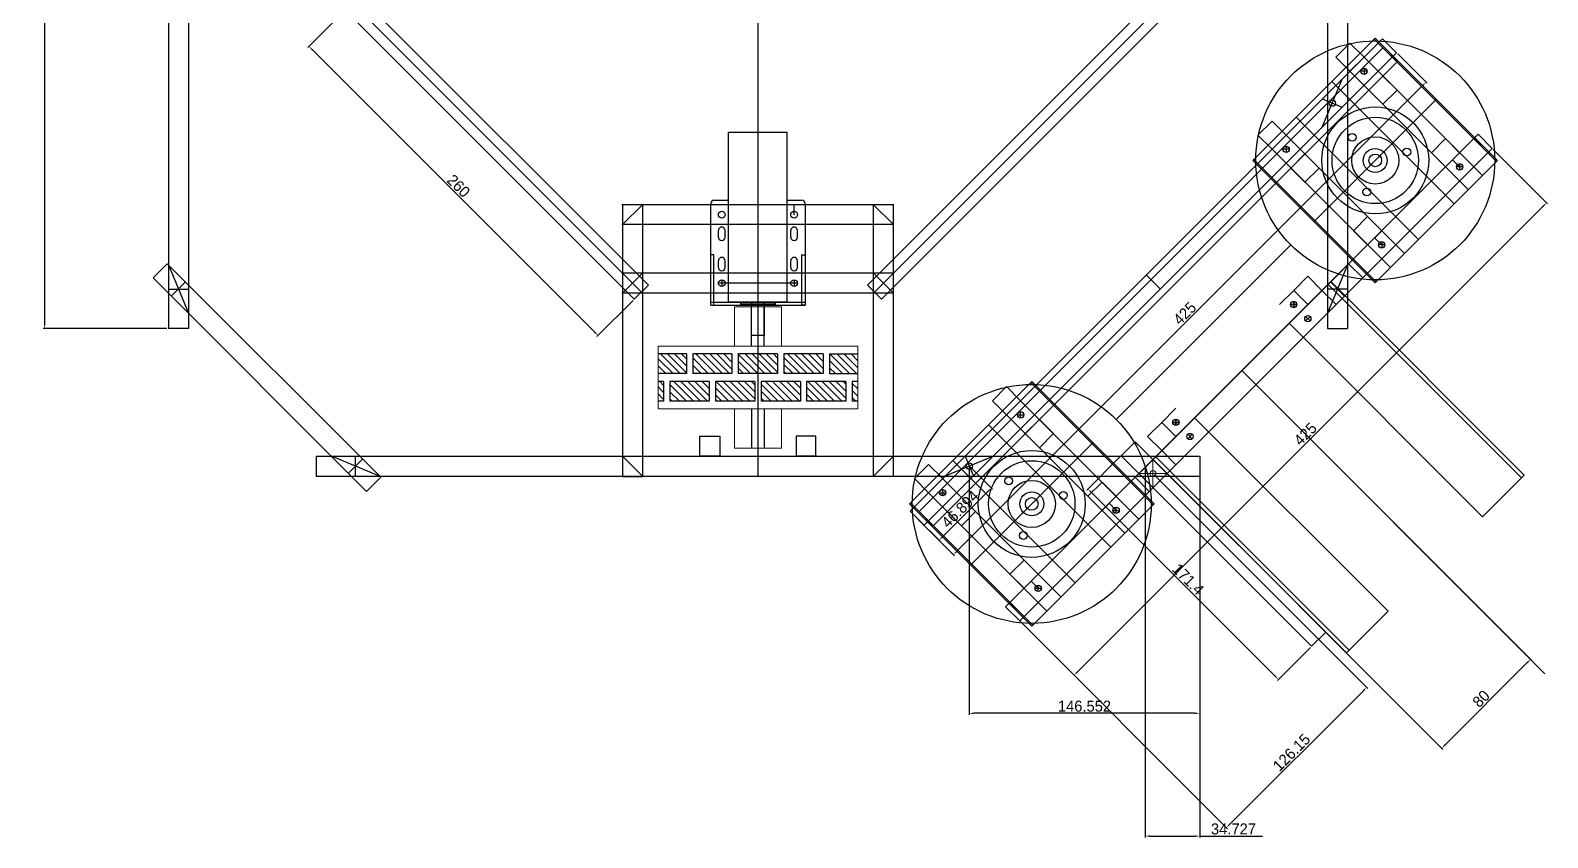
# Model space of a CAD drawing. Header units: millimetres. Extents: x -15418 to 43885, y -27590 to 23052.
# Drawn here: x 19128 to 20093, y -3228 to -2715 of the extents above; entities that cross this region are included whole.
import ezdxf

# ---------------------------------------------------------------- set-up
doc = ezdxf.new("R2010")
doc.units = ezdxf.units.MM
doc.header["$LTSCALE"] = 0.5
doc.layers.get('0').update_dxf_attribs({"lineweight": 5})
doc.layers.get('Defpoints').update_dxf_attribs({"color": 4})
for name, color, linetype in [('Layer1', 1, 'Continuous'), ('Layer2', 2, 'Continuous'), ('Layer3', 9, 'Continuous'), ('Layer4', 6, 'Continuous')]:
    doc.layers.add(name, color=color, linetype=linetype)
doc.layers.add('Layer9', color=3, linetype='Continuous', lineweight=5)
doc.dimstyles.new('ISO-25', dxfattribs={"dimtxt": 7, "dimasz": 3, "dimexe": 1, "dimexo": 1, "dimgap": 1, "dimtad": 1, "dimtoh": 1, "dimdec": 3, "dimdsep": 46, "dimtxsty": 'Standard', "dimcen": 2.5, "dimadec": 0, "dimazin": 0, "dimtfac": 1, "dimtdec": 3, "dimtmove": 0, "dimatfit": 3, "dimfxl": 1, "dimarcsym": 1})

# ---------------------------------------------------------------- blocks, each defined once
blk = doc.blocks.new('*D147')
at = {"layer": 'Defpoints', "color": 0, "transparency": 16777216}
for p in [(19216.05, -2342.16), (19137.32, -2904.16), (19216.05, -2904.16)]:
    blk.add_point(p, dxfattribs=at)
at = {"layer": 'Layer1', "color": 0, "lineweight": -2, "transparency": 16777216}
for p, q in [((19215.05, -2342.16), (19136.32, -2342.16)), ((19137.32, -2345.16), (19137.32, -2901.16)), ((19215.05, -2904.16), (19136.32, -2904.16))]:
    blk.add_line(p, q, dxfattribs=at)
at = {"layer": 'Layer1', "color": 0, "transparency": 16777216}
for points in [[(19136.82, -2345.16), (19137.82, -2345.16), (19137.32, -2342.16)], [(19136.82, -2901.16), (19137.82, -2901.16), (19137.32, -2904.16)]]:
    blk.add_solid(points, dxfattribs=at)
at = {"layer": 'Layer1', "color": 0, "transparency": 16777216, "insert": (19132.82, -2623.16), "char_height": 7, "attachment_point": 5, "rotation": 90}
blk.add_mtext('562', dxfattribs=at)
blk = doc.blocks.new('*D151')
at = {"layer": 'Defpoints', "color": 0, "transparency": 16777216}
for p in [(19328.56, -2701.8), (19305.51, -2724.85), (19512.41, -2885.65)]:
    blk.add_point(p, dxfattribs=at)
at = {"layer": 'Layer1', "color": 0, "lineweight": -2, "transparency": 16777216}
for p, q in [((19327.85, -2702.51), (19304.8, -2725.56)), ((19487.23, -2906.58), (19307.63, -2726.97)), ((19511.7, -2886.35), (19488.65, -2909.41))]:
    blk.add_line(p, q, dxfattribs=at)
at = {"layer": 'Layer1', "color": 0, "transparency": 16777216}
for points in [[(19307.98, -2726.62), (19307.27, -2727.33), (19305.51, -2724.85)], [(19487.59, -2906.23), (19486.88, -2906.93), (19489.35, -2908.7)]]:
    blk.add_solid(points, dxfattribs=at)
at = {"layer": 'Layer1', "color": 0, "transparency": 16777216, "insert": (19400.61, -2813.59), "char_height": 7, "attachment_point": 5, "rotation": 315}
blk.add_mtext('260', dxfattribs=at)
blk = doc.blocks.new('*D156')
at = {"layer": 'Defpoints', "color": 0, "transparency": 16777216}
for p in [(19997.35, -2728.94), (20016, -2747.59), (19696.83, -3029.46)]:
    blk.add_point(p, dxfattribs=at)
at = {"layer": 'Layer1', "color": 0, "lineweight": -2, "transparency": 16777216}
for p, q in [((19998.05, -2729.65), (20016.71, -2748.3)), ((19717.6, -3045.99), (20013.88, -2749.71)), ((19697.53, -3030.17), (19716.19, -3048.82))]:
    blk.add_line(p, q, dxfattribs=at)
at = {"layer": 'Layer1', "color": 0, "transparency": 16777216}
for points in [[(20013.53, -2749.36), (20014.23, -2750.07), (20016, -2747.59)], [(19717.25, -3045.64), (19717.96, -3046.34), (19715.48, -3048.11)]]:
    blk.add_solid(points, dxfattribs=at)
at = {"layer": 'Layer1', "color": 0, "transparency": 16777216, "insert": (19862.56, -2894.67), "char_height": 7, "attachment_point": 5, "rotation": 45}
blk.add_mtext('425', dxfattribs=at)
blk = doc.blocks.new('*D157')
at = {"layer": 'Defpoints', "color": 0, "transparency": 16777216}
for p in [(20058.12, -2789.71), (20092.7, -2824.29), (19757.6, -3090.23)]:
    blk.add_point(p, dxfattribs=at)
at = {"layer": 'Layer1', "color": 0, "lineweight": -2, "transparency": 16777216}
for p, q in [((20058.83, -2790.42), (20093.4, -2824.99)), ((19794.3, -3122.69), (20090.58, -2826.41)), ((19758.31, -3090.94), (19792.88, -3125.51))]:
    blk.add_line(p, q, dxfattribs=at)
at = {"layer": 'Layer1', "color": 0, "transparency": 16777216}
for points in [[(20090.22, -2826.05), (20090.93, -2826.76), (20092.7, -2824.29)], [(19793.94, -3122.33), (19794.65, -3123.04), (19792.18, -3124.81)]]:
    blk.add_solid(points, dxfattribs=at)
at = {"layer": 'Layer1', "color": 0, "transparency": 16777216, "insert": (19939.25, -2971.37), "char_height": 7, "attachment_point": 5, "rotation": 45}
blk.add_mtext('425', dxfattribs=at)
blk = doc.blocks.new('*D158')
at = {"layer": 'Defpoints', "color": 0, "transparency": 16777216}
for p in [(19725.5, -2991.81), (19739.46, -3005.77), (19692.34, -3024.97)]:
    blk.add_point(p, dxfattribs=at)
at = {"layer": 'Layer1', "color": 0, "lineweight": -2, "transparency": 16777216}
for p, q in [((19726.2, -2992.52), (19740.16, -3006.48)), ((19708.42, -3036.81), (19737.34, -3007.89)), ((19693.04, -3025.68), (19707.01, -3039.64))]:
    blk.add_line(p, q, dxfattribs=at)
at = {"layer": 'Layer1', "color": 0, "transparency": 16777216}
for points in [[(19736.98, -3007.54), (19737.69, -3008.25), (19739.46, -3005.77)], [(19708.07, -3036.45), (19708.77, -3037.16), (19706.3, -3038.93)]]:
    blk.add_solid(points, dxfattribs=at)
at = {"layer": 'Layer1', "color": 0, "transparency": 16777216, "insert": (19719.7, -3019.17), "char_height": 7, "attachment_point": 5, "rotation": 45}
blk.add_mtext('46.894', dxfattribs=at)
blk = doc.blocks.new('*D159')
at = {"layer": 'Defpoints', "color": 0, "transparency": 16777216}
for p in [(19725.5, -2991.81), (19872.05, -2991.81), (19725.5, -3149.03)]:
    blk.add_point(p, dxfattribs=at)
at = {"layer": 'Layer1', "color": 0, "lineweight": -2, "transparency": 16777216}
for p, q in [((19725.5, -2992.81), (19725.5, -3150.03)), ((19872.05, -2992.81), (19872.05, -3150.03)), ((19869.05, -3149.03), (19728.5, -3149.03))]:
    blk.add_line(p, q, dxfattribs=at)
at = {"layer": 'Layer1', "color": 0, "transparency": 16777216}
for points in [[(19728.5, -3148.53), (19728.5, -3149.53), (19725.5, -3149.03)], [(19869.05, -3148.53), (19869.05, -3149.53), (19872.05, -3149.03)]]:
    blk.add_solid(points, dxfattribs=at)
at = {"layer": 'Layer1', "color": 0, "transparency": 16777216, "insert": (19798.77, -3144.53), "char_height": 7, "attachment_point": 5}
blk.add_mtext('146.552', dxfattribs=at)
blk = doc.blocks.new('*D161')
at = {"layer": 'Defpoints', "color": 0, "transparency": 16777216}
for p in [(19822.02, -2985.23), (19943.22, -3106.43), (19922.16, -3127.49)]:
    blk.add_point(p, dxfattribs=at)
at = {"layer": 'Layer1', "color": 0, "lineweight": -2, "transparency": 16777216}
for p, q in [((19821.31, -2985.94), (19800.25, -3007)), ((19803.08, -3008.41), (19920.03, -3125.37)), ((19942.51, -3107.13), (19921.45, -3128.2))]:
    blk.add_line(p, q, dxfattribs=at)
at = {"layer": 'Layer1', "color": 0, "transparency": 16777216}
for points in [[(19803.43, -3008.06), (19802.73, -3008.77), (19800.96, -3006.29)], [(19920.39, -3125.02), (19919.68, -3125.72), (19922.16, -3127.49)]]:
    blk.add_solid(points, dxfattribs=at)
at = {"layer": 'Layer1', "color": 0, "transparency": 16777216, "insert": (19864.74, -3063.71), "char_height": 7, "attachment_point": 5, "rotation": 315}
blk.add_mtext('171.4', dxfattribs=at)
blk = doc.blocks.new('*D162')
at = {"layer": 'Defpoints', "color": 0, "transparency": 16777216}
for p in [(19837.32, -2992.44), (19872.05, -2992.44), (19872.05, -3227.13)]:
    blk.add_point(p, dxfattribs=at)
at = {"layer": 'Layer1', "color": 0, "lineweight": -2, "transparency": 16777216}
for p, q in [((19837.32, -2993.44), (19837.32, -3228.13)), ((19872.05, -2993.44), (19872.05, -3228.13)), ((19840.32, -3227.13), (19869.05, -3227.13)), ((19872.05, -3227.13), (19912.05, -3227.13))]:
    blk.add_line(p, q, dxfattribs=at)
at = {"layer": 'Layer1', "color": 0, "transparency": 16777216}
for points in [[(19840.32, -3226.63), (19840.32, -3227.63), (19837.32, -3227.13)], [(19869.05, -3226.63), (19869.05, -3227.63), (19872.05, -3227.13)]]:
    blk.add_solid(points, dxfattribs=at)
at = {"layer": 'Layer1', "color": 0, "transparency": 16777216, "insert": (19893.55, -3222.63), "char_height": 7, "attachment_point": 5}
blk.add_mtext('34.727', dxfattribs=at)
blk = doc.blocks.new('*D163')
at = {"layer": 'Defpoints', "color": 0, "transparency": 16777216}
for p in [(19898.88, -2930.99), (19842.31, -2987.56), (20026, -3171.24)]:
    blk.add_point(p, dxfattribs=at)
at = {"layer": 'Layer9', "color": 0, "lineweight": -2, "transparency": 16777216}
for p, q in [((19899.59, -2931.7), (20083.27, -3115.38)), ((19843.02, -2988.27), (20026.7, -3171.95)), ((20080.44, -3116.8), (20028.12, -3169.12))]:
    blk.add_line(p, q, dxfattribs=at)
at = {"layer": 'Layer9', "color": 0, "transparency": 16777216}
for points in [[(20080.09, -3116.44), (20080.8, -3117.15), (20082.56, -3114.68)], [(20027.76, -3168.77), (20028.47, -3169.48), (20026, -3171.24)]]:
    blk.add_solid(points, dxfattribs=at)
at = {"layer": 'Layer9', "color": 0, "transparency": 16777216, "insert": (20051.1, -3139.78), "char_height": 7, "attachment_point": 5, "rotation": 45}
blk.add_mtext('80', dxfattribs=at)
blk = doc.blocks.new('*D164')
at = {"layer": 'Defpoints', "color": 0, "transparency": 16777216}
for p in [(19842.31, -2996.54), (19753.11, -3085.74), (19978.29, -3132.51)]:
    blk.add_point(p, dxfattribs=at)
at = {"layer": 'Layer2', "color": 0, "lineweight": -2, "transparency": 16777216}
for p, q in [((19843.02, -2997.25), (19978.99, -3133.22)), ((19753.82, -3086.45), (19889.79, -3222.42)), ((19891.21, -3219.59), (19976.17, -3134.64))]:
    blk.add_line(p, q, dxfattribs=at)
at = {"layer": 'Layer2', "color": 0, "transparency": 16777216}
for points in [[(19975.81, -3134.28), (19976.52, -3134.99), (19978.29, -3132.51)], [(19890.85, -3219.24), (19891.56, -3219.95), (19889.08, -3221.72)]]:
    blk.add_solid(points, dxfattribs=at)
at = {"layer": 'Layer2', "color": 0, "transparency": 16777216, "insert": (19930.5, -3173.93), "char_height": 7, "attachment_point": 5, "rotation": 45}
blk.add_mtext('126.15', dxfattribs=at)

msp = doc.modelspace()

# ---------------------------------------------------------------- hatches: boundary and pattern name
at = {"layer": 'Layer3', "transparency": 33554661}
h = msp.add_hatch(dxfattribs=at)
h.set_pattern_fill('ANSI31', color=256, angle=270)
h.set_pattern_definition([(315, (3830.0507, 20887.6815), (2.24506403, 2.24506403), [])])
h.paths.add_polyline_path([(19636.548, -2920.4588), (19654.548, -2920.4588), (19654.548, -2932.9588), (19636.548, -2932.9588)])
h.paths.add_polyline_path([(19607.548, -2920.4588), (19632.548, -2920.4588), (19632.548, -2932.9588), (19607.548, -2932.9588)])
h.paths.add_polyline_path([(19622.048, -2937.9588), (19647.048, -2937.9588), (19647.048, -2950.4588), (19622.048, -2950.4588)])
h.paths.add_polyline_path([(19593.048, -2937.9588), (19618.048, -2937.9588), (19618.048, -2950.4588), (19593.048, -2950.4588)])
h.paths.add_polyline_path([(19578.548, -2920.4588), (19603.548, -2920.4588), (19603.548, -2932.9588), (19578.548, -2932.9588)])
h.paths.add_polyline_path([(19564.048, -2937.9588), (19589.048, -2937.9588), (19589.048, -2950.4588), (19564.048, -2950.4588)])
h.paths.add_polyline_path([(19549.548, -2920.4588), (19574.548, -2920.4588), (19574.548, -2932.9588), (19549.548, -2932.9588)])
h.paths.add_polyline_path([(19535.048, -2937.9588), (19560.048, -2937.9588), (19560.048, -2950.4588), (19535.048, -2950.4588)])
h.paths.add_polyline_path([(19527.548, -2920.4588), (19545.548, -2920.4588), (19545.548, -2932.9588), (19527.548, -2932.9588)])
h.paths.add_polyline_path([(19527.548, -2937.9588), (19531.048, -2937.9588), (19531.048, -2950.4588), (19527.548, -2950.4588)])
h.paths.add_polyline_path([(19651.048, -2937.9588), (19654.548, -2937.9588), (19654.548, -2950.4588), (19651.048, -2950.4588)])

# ---------------------------------------------------------------- linework, layer by layer
at = {"transparency": 33554661}
for p, q in [((19983.7357, -2719.5687), (19905.9539, -2797.3505)), ((20061.5174, -2797.3505), (19983.7357, -2719.5687)), ((19905.9539, -2797.3505), (19983.7357, -2875.1322)), ((19983.7357, -2875.1322), (20061.5174, -2797.3505)), ((19576.048, -2890.4588), (19606.048, -2890.4588)), ((19576.048, -2915.4588), (19576.048, -2890.4588)), ((19591.048, -2915.4588), (19591.048, -2890.4588)), ((19606.048, -2915.4588), (19606.048, -2890.4588)), ((19654.548, -2915.4588), (19527.548, -2915.4588)), ((19527.548, -2915.4588), (19527.548, -2955.4588)), ((19654.548, -2955.4588), (19654.548, -2915.4588)), ((19687.4579, -3015.8465), (19765.2397, -2938.0647)), ((19765.2397, -2938.0647), (19843.0214, -3015.8465)), ((19527.548, -2955.4588), (19654.548, -2955.4588)), ((19576.048, -2955.4588), (19576.048, -2980.4588)), ((19606.048, -2955.4588), (19606.048, -2980.4588)), ((19606.048, -2980.4588), (19576.048, -2980.4588)), ((19765.2397, -3093.6282), (19687.4579, -3015.8465)), ((19843.0214, -3015.8465), (19765.2397, -3093.6282))]:
    msp.add_line(p, q, dxfattribs=at)
at = {"layer": 'Defpoints', "transparency": 33554661}
for p, q in [((20022.6265, -2758.4596), (19944.8448, -2836.2414)), ((19561.048, -2889.4588), (19561.048, -2824.7488)), ((19563.198, -2822.5988), (19572.398, -2822.5988)), ((19609.698, -2822.5988), (19618.898, -2822.5988)), ((19621.048, -2824.7488), (19621.048, -2889.4588)), ((19565.898, -2846.1588), (19565.898, -2841.8588)), ((19570.198, -2846.1588), (19570.198, -2841.8588)), ((19611.898, -2846.1588), (19611.898, -2841.8588)), ((19616.198, -2846.1588), (19616.198, -2841.8588)), ((19563.048, -2857.4588), (19561.048, -2857.4588)), ((19563.048, -2889.4588), (19563.048, -2857.4588)), ((19565.898, -2865.4588), (19565.898, -2861.1588)), ((19570.198, -2865.4588), (19570.198, -2861.1588)), ((19611.898, -2865.4588), (19611.898, -2861.1588)), ((19616.198, -2865.4588), (19616.198, -2861.1588)), ((19619.048, -2889.4588), (19619.048, -2857.4588)), ((19619.048, -2857.4588), (19621.048, -2857.4588)), ((19561.048, -2887.4588), (19621.048, -2887.4588)), ((19561.048, -2889.4588), (19621.048, -2889.4588)), ((19561.048, -2889.4588), (19563.048, -2889.4588)), ((19580.048, -2887.4588), (19580.048, -2889.4588)), ((19591.048, -2890.4588), (19591.048, -2889.4588)), ((19602.048, -2887.4588), (19602.048, -2889.4588)), ((19621.048, -2889.4588), (19619.048, -2889.4588)), ((19726.3488, -3054.7374), (19804.1305, -2976.9556))]:
    msp.add_line(p, q, dxfattribs=at)
for centre, radius in [((19983.7357, -2797.3505), 34), ((19983.7357, -2797.3505), 27.5), ((19969.0387, -2782.6536), 2.5), ((19983.7357, -2797.3505), 15), ((19983.7357, -2797.3505), 7.62), ((19983.7357, -2797.3505), 4), ((20003.8121, -2791.971), 2.5), ((19978.3562, -2817.4269), 2.5), ((19568.048, -2831.8588), 2.15), ((19614.048, -2831.8588), 2.15), ((19568.048, -2875.4588), 2.15), ((19614.048, -2875.4588), 2.15), ((19765.2397, -3015.8465), 34), ((19765.2397, -3015.8465), 27.5), ((19750.5427, -3001.1496), 2.5), ((19765.2397, -3015.8465), 15), ((19765.2397, -3015.8465), 7.62), ((19785.3161, -3010.467), 2.5), ((19765.2397, -3015.8465), 4), ((19759.8602, -3035.9229), 2.5)]:
    msp.add_circle(centre, radius, dxfattribs=at)
for centre, start, end in [((19563.198, -2824.7488), 90, 180), ((19618.898, -2824.7488), 0, 90), ((19568.048, -2841.8588), 0, 180), ((19568.048, -2846.1588), 180, 0), ((19614.048, -2841.8588), 0, 180), ((19614.048, -2846.1588), 180, 0), ((19568.048, -2861.1588), 0, 180), ((19568.048, -2865.4588), 180, 0), ((19614.048, -2861.1588), 0, 180), ((19614.048, -2865.4588), 180, 0)]:
    msp.add_arc(centre, 2.15, start, end, dxfattribs=at)
at = {"layer": 'Layer1', "transparency": 33554661}
for p, q in [((19591.048, -2248.1588), (19591.048, -2998.1588)), ((19216.048, -2342.1588), (19216.048, -2904.1588)), ((19228.748, -2342.1588), (19228.748, -2904.1588)), ((19953.348, -2342.1588), (19953.348, -2904.1588)), ((19966.048, -2342.1588), (19966.048, -2904.1588)), ((19337.5392, -2692.8198), (19521.387, -2876.6676)), ((19660.709, -2876.6676), (19844.5567, -2692.8198)), ((19512.4067, -2885.6478), (19328.559, -2701.8001)), ((19333.0491, -2697.3099), (19516.8969, -2881.1577)), ((19665.1991, -2881.1577), (19849.0469, -2697.3099)), ((19853.537, -2701.8001), (19669.6892, -2885.6478)), ((19670.898, -2875.4588), (19843.348, -2703.0088)), ((19687.8468, -3020.478), (19988.3672, -2719.9577)), ((19983.0993, -2720.2051), (20060.881, -2797.9869)), ((19988.3672, -2719.9577), (19997.3475, -2728.9379)), ((19696.8271, -3029.4583), (19997.3475, -2728.9379)), ((19840.4051, -2873.9302), (19988.6147, -2725.7206)), ((19967.649, -2722.7154), (19958.6687, -2731.6956)), ((19976.6292, -2731.6956), (19967.649, -2722.7154)), ((19974.119, -2729.1854), (20051.9008, -2806.9671)), ((19988.6147, -2725.7206), (19997.595, -2734.7008)), ((19997.595, -2734.7008), (19849.3854, -2882.9104)), ((19958.6687, -2731.6956), (19967.649, -2740.6759)), ((19965.1388, -2738.1657), (20042.9205, -2815.9474)), ((19967.649, -2740.6759), (19976.6292, -2731.6956)), ((19978.6292, -2740.6759), (19974.6292, -2740.6759)), ((19976.6292, -2738.6759), (19976.6292, -2742.6759)), ((19950.056, -2776.2294), (19962.756, -2745.5689)), ((19956.1585, -2747.1459), (20033.9402, -2824.9277)), ((19988.6147, -2743.6811), (19979.6344, -2752.6613)), ((19997.595, -2752.6613), (19988.6147, -2743.6811)), ((19950.056, -2758.2689), (19962.756, -2763.5294)), ((19979.6344, -2752.6613), (19988.6147, -2761.6416)), ((19988.6147, -2761.6416), (19997.595, -2752.6613)), ((19933.5311, -2769.7733), (20011.3128, -2847.5551)), ((19572.398, -2887.4588), (19572.398, -2779.6588)), ((19609.698, -2779.6588), (19572.398, -2779.6588)), ((19609.698, -2887.4588), (19609.698, -2779.6588)), ((19918.0808, -2772.2836), (19909.1005, -2781.2638)), ((19927.0611, -2781.2638), (19918.0808, -2772.2836)), ((19924.5508, -2778.7536), (20002.3326, -2856.5353)), ((20049.143, -2780.7335), (19748.6227, -3081.2539)), ((20046.3853, -2783.4912), (19751.3804, -3078.4962)), ((19909.1005, -2781.2638), (19918.0808, -2790.2441)), ((19915.5706, -2787.7338), (19993.3523, -2865.5156)), ((19918.0808, -2790.2441), (19927.0611, -2781.2638)), ((19927.0611, -2788.2441), (19927.0611, -2792.2441)), ((20019.4446, -2792.4715), (20028.4248, -2783.4912)), ((20028.4248, -2783.4912), (20019.4446, -2792.4715)), ((20028.4248, -2783.4912), (20037.4051, -2792.4715)), ((20037.4051, -2792.4715), (20028.4248, -2783.4912)), ((20055.3656, -2792.4715), (20046.3853, -2783.4912)), ((20058.1233, -2789.7137), (20049.143, -2780.7335)), ((19757.6029, -3090.2341), (20058.1233, -2789.7137)), ((19760.3606, -3087.4764), (20055.3656, -2792.4715)), ((19906.5903, -2796.7141), (19984.3721, -2874.4958)), ((19929.0611, -2790.2441), (19925.0611, -2790.2441)), ((19930.0663, -2802.2295), (19939.0465, -2793.2493)), ((19939.0465, -2793.2493), (19948.0268, -2802.2295)), ((20028.4248, -2801.4517), (20019.4446, -2792.4715)), ((20019.4446, -2792.4715), (20028.4248, -2801.4517)), ((20037.4051, -2792.4715), (20028.4248, -2801.4517)), ((20028.4248, -2801.4517), (20037.4051, -2792.4715)), ((20037.4051, -2801.4517), (20032.9149, -2796.9616)), ((19939.0465, -2811.2098), (19930.0663, -2802.2295)), ((19948.0268, -2802.2295), (19939.0465, -2811.2098)), ((20039.4051, -2801.4517), (20035.4051, -2801.4517)), ((20037.4051, -2799.4517), (20037.4051, -2803.4517)), ((19677.548, -2825.5088), (19504.548, -2825.5088)), ((19504.848, -2825.3338), (19504.848, -2998.3338)), ((19504.848, -2838.2088), (19517.548, -2825.5088)), ((19517.548, -2825.3338), (19517.548, -2998.3338)), ((19664.548, -2998.3338), (19664.548, -2825.3338)), ((19677.248, -2838.2088), (19664.548, -2825.5088)), ((19677.248, -2998.3338), (19677.248, -2825.3338)), ((19978.8566, -2833.0594), (19969.8764, -2842.0396)), ((19978.8566, -2833.0594), (19969.8764, -2842.0396)), ((19987.8369, -2842.0396), (19978.8566, -2833.0594)), ((19987.8369, -2842.0396), (19978.8566, -2833.0594)), ((19677.548, -2838.2088), (19504.548, -2838.2088)), ((19969.8764, -2842.0396), (19978.8566, -2851.0199)), ((19969.8764, -2842.0396), (19978.8566, -2851.0199)), ((19978.8566, -2851.0199), (19987.8369, -2842.0396)), ((19978.8566, -2851.0199), (19987.8369, -2842.0396)), ((19987.8369, -2851.0199), (19983.3468, -2846.5298)), ((19929.9955, -2851.0906), (19873.7806, -2907.3056)), ((19989.8369, -2851.0199), (19985.8369, -2851.0199)), ((19987.8369, -2849.0199), (19987.8369, -2853.0199)), ((19206.3506, -2872.0917), (19215.3309, -2863.1114)), ((19215.3309, -2863.1114), (19351.0954, -2998.8759)), ((19216.048, -2863.8285), (19228.748, -2894.4891)), ((19966.7651, -2863.1114), (19831.0006, -2998.8759)), ((19966.048, -2863.8285), (19953.348, -2894.4891)), ((19975.7454, -2872.0917), (19966.7651, -2863.1114)), ((19342.1151, -3007.8562), (19206.3506, -2872.0917)), ((19226.8881, -2874.6687), (19217.9078, -2883.6489)), ((19677.548, -2869.1088), (19504.548, -2869.1088)), ((19517.548, -2869.1088), (19504.848, -2881.8088)), ((19570.198, -2875.4588), (19565.898, -2875.4588)), ((19568.048, -2873.3088), (19568.048, -2877.6088)), ((19614.048, -2875.4588), (19568.048, -2875.4588)), ((19591.048, -2869.1088), (19591.048, -2881.8088)), ((19616.198, -2875.4588), (19611.898, -2875.4588)), ((19614.048, -2873.3088), (19614.048, -2877.6088)), ((19677.248, -2881.8088), (19664.548, -2869.1088)), ((19840.4051, -2873.9302), (19693.6098, -3020.7255)), ((19834.5361, -2995.3404), (19963.2296, -2866.647)), ((19847.0873, -2879.1981), (19838.107, -2870.2178)), ((19839.9809, -3007.8562), (19975.7454, -2872.0917)), ((19972.2098, -2875.6272), (19843.5164, -3004.3206)), ((19955.4514, -2874.4251), (19928.9349, -2900.9416)), ((19955.4514, -2874.4251), (19928.9349, -2900.9416)), ((19955.4514, -2874.4251), (19953.6836, -2876.1929)), ((19955.4514, -2874.4251), (19953.6836, -2876.1929)), ((19953.6836, -2876.1929), (20076.7202, -2999.2295)), ((19955.2078, -2874.6687), (19964.1881, -2883.6489)), ((19955.4514, -2874.4251), (20078.488, -2997.4617)), ((19216.048, -2879.1588), (19228.748, -2879.1588)), ((19677.548, -2881.8088), (19504.548, -2881.8088)), ((19521.387, -2876.6676), (19512.4067, -2885.6478)), ((19669.6892, -2885.6478), (19660.709, -2876.6676)), ((19702.59, -3029.7058), (19849.3854, -2882.9104)), ((19966.048, -2879.1588), (19953.348, -2879.1588)), ((19609.698, -2887.4588), (19572.398, -2887.4588)), ((19580.048, -2887.4588), (19580.048, -2888.7588)), ((19602.048, -2888.7588), (19580.048, -2888.7588)), ((19587.048, -2887.4588), (19587.048, -2888.7588)), ((19587.048, -2908.7588), (19587.048, -2888.7588)), ((19591.048, -2887.4588), (19591.048, -2888.7588)), ((19595.048, -2887.4588), (19595.048, -2888.7588)), ((19595.048, -2888.7588), (19595.048, -2908.7588)), ((19602.048, -2887.4588), (19602.048, -2888.7588)), ((19933.8694, -2889.0269), (19929.8694, -2889.0269)), ((19929.8694, -2889.0269), (19933.8694, -2889.0269)), ((19933.8694, -2889.0269), (19929.8694, -2889.0269)), ((19929.8694, -2889.0269), (19933.8694, -2889.0269)), ((19931.8694, -2887.0269), (19931.8694, -2891.0269)), ((19931.8694, -2891.0269), (19931.8694, -2887.0269)), ((19931.8694, -2887.0269), (19931.8694, -2891.0269)), ((19931.8694, -2891.0269), (19931.8694, -2887.0269)), ((19228.748, -2904.1588), (19216.048, -2904.1588)), ((19228.748, -2904.1588), (19216.048, -2904.1588)), ((19868.8308, -2961.0457), (19928.9349, -2900.9416)), ((19928.9349, -2900.9416), (19868.8308, -2961.0457)), ((20051.9715, -3023.9782), (19928.9349, -2900.9416)), ((19942.2639, -2896.5929), (19939.4354, -2899.4214)), ((19939.4354, -2896.5929), (19942.2639, -2899.4214)), ((19953.348, -2904.1588), (19966.048, -2904.1588)), ((19595.048, -2908.7588), (19587.048, -2908.7588)), ((19818.9798, -2962.1064), (19873.7806, -2907.3056)), ((20091.7109, -3123.8217), (19898.8828, -2930.9937)), ((19749.153, -2941.2114), (19740.1727, -2950.1916)), ((19758.1332, -2950.1916), (19749.153, -2941.2114)), ((19764.6033, -2938.7011), (19842.385, -3016.4829)), ((19740.1727, -2950.1916), (19749.153, -2959.1719)), ((19749.153, -2959.1719), (19758.1332, -2950.1916)), ((19755.623, -2947.6814), (19833.4048, -3025.4631)), ((19746.6428, -2956.6617), (19824.4245, -3034.4434)), ((19756.1332, -2959.1719), (19760.1332, -2959.1719)), ((19758.1332, -2961.1719), (19758.1332, -2957.1719)), ((19770.1187, -2962.1771), (19761.1384, -2971.1573)), ((19779.099, -2971.1573), (19770.1187, -2962.1771)), ((19842.3143, -2987.5622), (19868.8308, -2961.0457)), ((19842.3143, -2987.5622), (19868.8308, -2961.0457)), ((19856.9161, -2965.9802), (19856.9161, -2961.9802)), ((19856.9161, -2961.9802), (19856.9161, -2965.9802)), ((19856.9161, -2965.9802), (19856.9161, -2961.9802)), ((19856.9161, -2961.9802), (19856.9161, -2965.9802)), ((19991.8674, -3084.0823), (19868.8308, -2961.0457)), ((19737.6625, -2965.6419), (19815.4442, -3043.4237)), ((19761.1384, -2971.1573), (19770.1187, -2980.1376)), ((19770.1187, -2980.1376), (19779.099, -2971.1573)), ((19854.9161, -2963.9802), (19858.9161, -2963.9802)), ((19858.9161, -2963.9802), (19854.9161, -2963.9802)), ((19854.9161, -2963.9802), (19858.9161, -2963.9802)), ((19858.9161, -2963.9802), (19854.9161, -2963.9802)), ((19864.4821, -2974.3747), (19867.3105, -2971.5462)), ((19864.4821, -2971.5462), (19867.3105, -2974.3747)), ((19554.1058, -2985.4588), (19554.1058, -2972.7588)), ((19554.1058, -2972.7588), (19566.8058, -2972.7588)), ((19566.8058, -2972.7588), (19566.8058, -2985.4588)), ((19627.9901, -2972.7588), (19615.2901, -2972.7588)), ((19615.2901, -2972.7588), (19615.2901, -2985.4588)), ((19627.9901, -2985.4588), (19627.9901, -2972.7588)), ((19831.0006, -2976.2485), (19822.0203, -2985.2288)), ((19842.3143, -2987.5622), (19831.0006, -2976.2485)), ((19310.048, -2985.4588), (19872.048, -2985.4588)), ((19310.048, -2985.4588), (19310.048, -2998.1588)), ((19310.048, -2985.4588), (19310.048, -2998.1588)), ((19350.3782, -2998.1588), (19319.7177, -2985.4588)), ((19339.5381, -2987.3187), (19330.5578, -2996.2989)), ((19335.048, -2998.1588), (19335.048, -2985.4588)), ((19335.048, -2998.1588), (19335.048, -2985.4588)), ((19517.548, -2998.1588), (19504.848, -2985.4588)), ((19566.8058, -2985.4588), (19554.1058, -2985.4588)), ((19627.9901, -2985.4588), (19615.2901, -2985.4588)), ((19664.548, -2998.1588), (19677.248, -2985.4588)), ((19699.5848, -2990.7796), (19690.6045, -2999.7598)), ((19708.5651, -2999.7598), (19699.5848, -2990.7796)), ((19740.8266, -2985.4588), (19710.1661, -2998.1588)), ((19715.0351, -2988.2693), (19792.8168, -3066.0511)), ((19722.8661, -2985.4588), (19728.1266, -2998.1588)), ((19822.0203, -2985.2288), (19943.2184, -3106.4269)), ((19842.3143, -2987.5622), (19844.0821, -2985.7945)), ((19842.3143, -2987.5622), (19844.0821, -2985.7945)), ((19842.3143, -2987.5622), (19952.1987, -3097.4466)), ((19844.0821, -2985.7945), (19967.1187, -3108.831)), ((19872.048, -2985.4588), (19872.048, -2998.1588)), ((19310.048, -2998.1588), (19872.048, -2998.1588)), ((19351.0954, -2998.8759), (19342.1151, -3007.8562)), ((19504.848, -2998.3338), (19517.548, -2998.3338)), ((19677.248, -2998.3338), (19664.548, -2998.3338)), ((19690.6045, -2999.7598), (19699.5848, -3008.7401)), ((19699.5848, -3008.7401), (19708.5651, -2999.7598)), ((19706.0548, -2997.2496), (19783.8366, -3075.0313)), ((19831.0006, -2998.8759), (19839.9809, -3007.8562)), ((20078.488, -2997.4617), (20051.9715, -3023.9782)), ((19697.0746, -3006.2298), (19774.8563, -3084.0116)), ((19706.5651, -3008.7401), (19710.5651, -3008.7401)), ((19708.5651, -3010.7401), (19708.5651, -3006.7401)), ((19800.9486, -3010.9675), (19809.9288, -3001.9872)), ((19809.9288, -3001.9872), (19800.9486, -3010.9675)), ((19809.9288, -3019.9477), (19800.9486, -3010.9675)), ((19800.9486, -3010.9675), (19809.9288, -3019.9477)), ((19809.9288, -3001.9872), (19818.9091, -3010.9675)), ((19818.9091, -3010.9675), (19809.9288, -3001.9872)), ((19818.9091, -3010.9675), (19809.9288, -3019.9477)), ((19809.9288, -3019.9477), (19818.9091, -3010.9675)), ((19687.8468, -3020.478), (19696.8271, -3029.4583)), ((19688.0943, -3015.2101), (19765.8761, -3092.9918)), ((19693.6098, -3020.7255), (19702.59, -3029.7058)), ((19711.5703, -3020.7255), (19720.5505, -3011.7453)), ((19720.5505, -3029.7058), (19711.5703, -3020.7255)), ((19720.5505, -3011.7453), (19729.5308, -3020.7255)), ((19729.5308, -3020.7255), (19720.5505, -3029.7058)), ((19818.9091, -3019.9477), (19814.4189, -3015.4576)), ((19816.9091, -3019.9477), (19820.9091, -3019.9477)), ((19818.9091, -3021.9477), (19818.9091, -3017.9477)), ((19760.3606, -3051.5554), (19751.3804, -3060.5356)), ((19760.3606, -3051.5554), (19751.3804, -3060.5356)), ((19769.3409, -3060.5356), (19760.3606, -3051.5554)), ((19769.3409, -3060.5356), (19760.3606, -3051.5554)), ((19751.3804, -3060.5356), (19760.3606, -3069.5159)), ((19751.3804, -3060.5356), (19760.3606, -3069.5159)), ((19760.3606, -3069.5159), (19769.3409, -3060.5356)), ((19760.3606, -3069.5159), (19769.3409, -3060.5356)), ((19769.3409, -3069.5159), (19764.8508, -3065.0258)), ((19769.3409, -3071.5159), (19769.3409, -3067.5159)), ((19760.3606, -3087.4764), (19751.3804, -3078.4962)), ((19767.3409, -3069.5159), (19771.3409, -3069.5159)), ((19748.6227, -3081.2539), (19757.6029, -3090.2341)), ((19965.3509, -3110.5988), (19991.8674, -3084.0823)), ((19952.1987, -3097.4466), (19943.2184, -3106.4269)), ((19965.3509, -3110.5988), (19952.1987, -3097.4466))]:
    msp.add_line(p, q, dxfattribs=at)
for centre in [(19976.6292, -2740.6759), (19956.406, -2760.8991), (19927.0611, -2790.2441), (20037.4051, -2801.4517), (19987.8369, -2851.0199), (19931.8694, -2889.0269), (19931.8694, -2889.0269), (19931.8694, -2889.0269), (19931.8694, -2889.0269), (19940.8496, -2898.0071), (19758.1332, -2959.1719), (19856.9161, -2963.9802), (19856.9161, -2963.9802), (19856.9161, -2963.9802), (19856.9161, -2963.9802), (19865.8963, -2972.9605), (19725.4963, -2991.8088), (19708.5651, -3008.7401), (19818.9091, -3019.9477), (19769.3409, -3069.5159)]:
    msp.add_circle(centre, 2, dxfattribs=at)
at = {"layer": 'Layer2', "transparency": 33554661}
for p, q in [((19931.8694, -2880.0466), (19922.8891, -2889.0269)), ((19587.048, -2915.4588), (19587.048, -2890.4588)), ((19595.048, -2915.4588), (19595.048, -2890.4588)), ((19587.048, -2955.4588), (19587.048, -2980.4588)), ((19595.048, -2955.4588), (19595.048, -2980.4588)), ((19847.9358, -2963.9802), (19856.9161, -2955))]:
    msp.add_line(p, q, dxfattribs=at)
for centre in [(19983.7357, -2797.3505), (19765.2397, -3015.8465)]:
    msp.add_circle(centre, 76, dxfattribs=at)
at = {"layer": 'Layer3', "transparency": 33554661}
for p, q in [((19545.548, -2920.4588), (19527.548, -2920.4588)), ((19545.548, -2920.4588), (19545.548, -2932.9588)), ((19549.548, -2920.4588), (19549.548, -2932.9588)), ((19574.548, -2920.4588), (19549.548, -2920.4588)), ((19574.548, -2920.4588), (19574.548, -2932.9588)), ((19578.548, -2920.4588), (19578.548, -2932.9588)), ((19603.548, -2920.4588), (19578.548, -2920.4588)), ((19603.548, -2920.4588), (19603.548, -2932.9588)), ((19607.548, -2920.4588), (19607.548, -2932.9588)), ((19632.548, -2920.4588), (19607.548, -2920.4588)), ((19632.548, -2920.4588), (19632.548, -2932.9588)), ((19636.548, -2920.4588), (19636.548, -2932.9588)), ((19636.548, -2920.4588), (19654.548, -2920.4588)), ((19545.548, -2932.9588), (19527.548, -2932.9588)), ((19574.548, -2932.9588), (19549.548, -2932.9588)), ((19603.548, -2932.9588), (19578.548, -2932.9588)), ((19632.548, -2932.9588), (19607.548, -2932.9588)), ((19636.548, -2932.9588), (19654.548, -2932.9588)), ((19531.048, -2937.9588), (19527.548, -2937.9588)), ((19531.048, -2937.9588), (19531.048, -2950.4588)), ((19535.048, -2937.9588), (19535.048, -2950.4588)), ((19560.048, -2937.9588), (19535.048, -2937.9588)), ((19560.048, -2937.9588), (19560.048, -2950.4588)), ((19564.048, -2937.9588), (19564.048, -2950.4588)), ((19589.048, -2937.9588), (19564.048, -2937.9588)), ((19589.048, -2937.9588), (19589.048, -2950.4588)), ((19593.048, -2937.9588), (19593.048, -2950.4588)), ((19618.048, -2937.9588), (19593.048, -2937.9588)), ((19618.048, -2937.9588), (19618.048, -2950.4588)), ((19622.048, -2937.9588), (19622.048, -2950.4588)), ((19647.048, -2937.9588), (19622.048, -2937.9588)), ((19647.048, -2937.9588), (19647.048, -2950.4588)), ((19651.048, -2937.9588), (19651.048, -2950.4588)), ((19654.548, -2937.9588), (19651.048, -2937.9588)), ((19531.048, -2950.4588), (19527.548, -2950.4588)), ((19560.048, -2950.4588), (19535.048, -2950.4588)), ((19589.048, -2950.4588), (19564.048, -2950.4588)), ((19618.048, -2950.4588), (19593.048, -2950.4588)), ((19647.048, -2950.4588), (19622.048, -2950.4588)), ((19654.548, -2950.4588), (19651.048, -2950.4588))]:
    msp.add_line(p, q, dxfattribs=at)
at = {"layer": 'Layer4', "transparency": 33554661}
for p, q in [((19614.048, -2831.8588), (19614.048, -2825.5088)), ((19847.9358, -2981.9407), (19949.8299, -2880.0466)), ((19847.9358, -2981.9407), (19949.8299, -2880.0466)), ((19949.8299, -2880.0466), (19958.8101, -2889.0269)), ((19856.9161, -2990.921), (19958.8101, -2889.0269)), ((19847.9358, -2981.9407), (19856.9161, -2990.921))]:
    msp.add_line(p, q, dxfattribs=at)
at = {"layer": 'Layer9', "transparency": 33554661}
for p, q in [((19931.8694, -2880.0466), (19940.8496, -2871.0664)), ((19940.8496, -2871.0664), (19949.8299, -2880.0466)), ((19940.8496, -2889.0269), (19931.8694, -2880.0466)), ((19949.8299, -2880.0466), (19940.8496, -2889.0269)), ((19847.9358, -2963.9802), (19838.9555, -2972.9605)), ((19856.9161, -2972.9605), (19847.9358, -2963.9802)), ((19838.9555, -2972.9605), (19847.9358, -2981.9407)), ((19847.9358, -2981.9407), (19856.9161, -2972.9605)), ((19842.3143, -3005.5227), (19842.3143, -2987.5622)), ((19851.2946, -2996.5425), (19833.3341, -2996.5425))]:
    msp.add_line(p, q, dxfattribs=at)
msp.add_circle((19842.3143, -2996.5425), 2, dxfattribs=at)

# ---------------------------------------------------------------- dimensions: what is measured, and where the dimension line sits
at = {"layer": 'Layer1', "transparency": 33554661}
dim = msp.add_linear_dim(base=(19137.3216, -2904.1588), p1=(19216.048, -2342.1588), p2=(19216.048, -2904.1588), angle=90, dimstyle='ISO-25', dxfattribs=at)
dim.commit()
dim.dimension.update_dxf_attribs({"geometry": '*D147', "text_midpoint": (19132.8216, -2623.1588)})
for p1, p2, distance, picture, middle in [((19512.4067, -2885.6478), (19328.559, -2701.8001), 32.6019, '*D151', (19400.6118, -2813.595)), ((19696.8271, -3029.4583), (19997.3475, -2728.9379), -26.3794, '*D156', (19862.5584, -2894.6692)), ((19757.6029, -3090.2341), (20058.1233, -2789.7137), -48.8939, '*D157', (19939.2543, -2971.3652)), ((19692.337, -3024.9682), (19725.4963, -2991.8088), -19.7446, '*D158', (19719.6962, -3019.168)), ((19822.0203, -2985.2288), (19943.2184, -3106.4269), -29.7877, '*D161', (19864.7383, -3063.7089))]:
    dim = msp.add_aligned_dim(p1=p1, p2=p2, distance=distance, dimstyle='ISO-25', dxfattribs=at)
    dim.commit()
    dim.dimension.update_dxf_attribs({"geometry": picture, "text_midpoint": middle})
for base, p1, p2, picture, middle in [((19725.4963, -3149.0276), (19872.048, -2991.8088), (19725.4963, -2991.8088), '*D159', (19798.7721, -3144.5276)), ((19872.04798, -3227.12545), (19837.32052, -2992.43678), (19872.04798, -2992.43678), '*D162', (19893.54798, -3222.62545))]:
    dim = msp.add_linear_dim(base=base, p1=p1, p2=p2, dimstyle='ISO-25', dxfattribs=at)
    dim.commit()
    dim.dimension.update_dxf_attribs({"geometry": picture, "text_midpoint": middle})
at = {"layer": 'Layer2', "transparency": 33554661}
dim = msp.add_aligned_dim(p1=(19753.1128, -3085.744), p2=(19842.3143, -2996.5425), distance=-192.2937, dimstyle='ISO-25', dxfattribs=at)
dim.commit()
dim.dimension.update_dxf_attribs({"geometry": '*D164', "text_midpoint": (19930.5038, -3173.9334)})
at = {"layer": 'Layer9', "transparency": 33554661}
dim = msp.add_aligned_dim(p1=(19898.8828, -2930.9937), p2=(19842.3143, -2987.5622), distance=259.765, dimstyle='ISO-25', dxfattribs=at)
dim.commit()
dim.dimension.update_dxf_attribs({"geometry": '*D163', "text_midpoint": (20051.0982, -3139.7775)})

doc.saveas('drawing.dxf')
